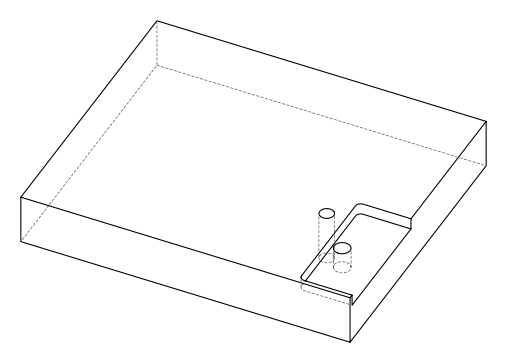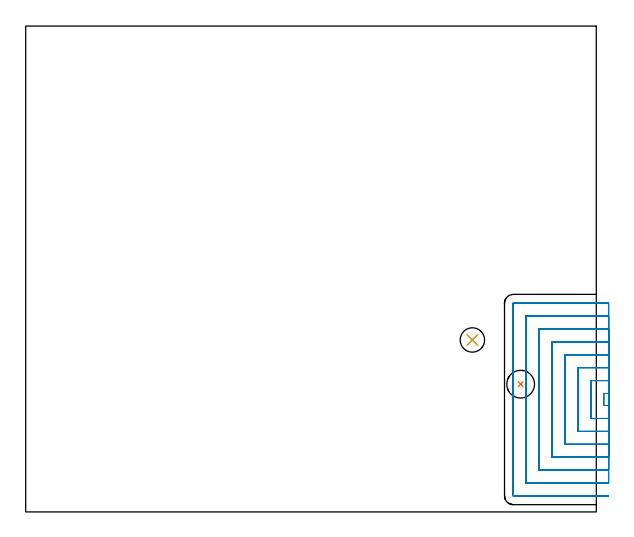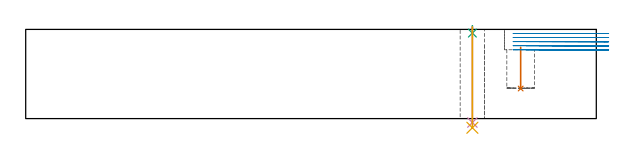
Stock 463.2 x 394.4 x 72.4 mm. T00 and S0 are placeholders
(PLAN: 5 operations, 4 tool changes, 26.2 min)
(1 INDEXABLE_INSERT_DRILL_BLIND_HOLE_FROM_SOLID | STEP1POCKET | NXT0302_016 | 0.14 min | 18953 mm3)
(2 MILL_SLOT | SLOT_PARTIAL_RECTANGULAR | UGT0201_103 | Follow Part, ap 3.5, ae 75% | 25.34 min | 202951 mm3)
(3 SPOT_DRILL | STEP1HOLE | NXT0321_9005460120000 | 0.05 min | 170 mm3)
(4 DRILL_THROUGH_HOLE_INTO_CENTER | STEP1HOLE | NXT0301_065 | 0.31 min | 4856 mm3)
(5 DRILL_TO_ENLARGE_THROUGH_HOLE | STEP1HOLE | UGT0301_264 | 0.33 min | 17225 mm3)
(TOOL NXT0302_016 | Index. Insert Drill 22.5mm [880-D2250L25-03] | D22.5 PA176 FL68 Z2)
(TOOL UGT0201_103 | End Mill 14 mm | D14 FL19 Z2)
(TOOL NXT0321_9005460120000 | NC Spot Drill, 142deg, 12mm, Carbide, Uncoated | D12 PA142 FL30 Z2)
(TOOL NXT0301_065 | Carbide Drill 9.4mm [860.1-0940-075A1-MM 2214] | D9.4 PA140 FL98 Z2)
(TOOL UGT0301_264 | Twist Drill 19.8 mm | D19.8 PA118 FL140 Z2)
(OP 1 INDEXABLE_INSERT_DRILL_BLIND_HOLE_FROM_SOLID)
G17 G21 G94 G90
T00 M6
G54
G17 G0 G90 X401.8 Y103.7 S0 M3
G43 Z82.4 H1
G94 G81 G98 Z24.4 F250. R57.9
G80
M5
M2
(OP 2 MILL_SLOT)
G17 G21 G94 G90
T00 M6
G54
G17 G0 G90 X473.2 Y96.1 S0 M3
G43 Z82.4 H0
Z69.1
G94 G1 X470.2 F250.
X469.2 F500.
Y86.4
X470.2
X473.2 F250.
Y106.6
X470.2
X458.7 F500.
Y75.9
X470.2
X473.2 F250.
Y117.1
X470.2
X448.2 F500.
Y65.4
X470.2
X473.2 F250.
Y127.6
X470.2
X437.7 F500.
Y54.9
X470.2
X473.2 F250.
Y138.1
X470.2
X427.2 F500.
Y44.4
X470.2
X473.2 F250.
Y148.6
X470.2
X416.7 F500.
Y33.9
X470.2
X473.2 F250.
Y159.1
X470.2
X406.2 F500.
Y23.4
X470.2
X473.2 F250.
Y169.6
X470.2
X395.9 F500.
G3 X395.7 Y169.4 R0.2
G1 Y13.1
G3 X395.9 Y12.9 R0.2
G1 X470.2
X473.2 F250.
G0 Y96.1 Z65.8
G1 X470.2
X469.2 F500.
Y86.4
X470.2
X473.2 F250.
Y106.6
X470.2
X458.7 F500.
Y75.9
X470.2
X473.2 F250.
Y117.1
X470.2
X448.2 F500.
Y65.4
X470.2
X473.2 F250.
Y127.6
X470.2
X437.7 F500.
Y54.9
X470.2
X473.2 F250.
Y138.1
X470.2
X427.2 F500.
Y44.4
X470.2
X473.2 F250.
Y148.6
X470.2
X416.7 F500.
Y33.9
X470.2
X473.2 F250.
Y159.1
X470.2
X406.2 F500.
Y23.4
X470.2
X473.2 F250.
Y169.6
X470.2
X395.9 F500.
G3 X395.7 Y169.4 R0.2
G1 Y13.1
G3 X395.9 Y12.9 R0.2
G1 X470.2
X473.2 F250.
G0 Y96.1 Z62.5
G1 X470.2
X469.2 F500.
Y86.4
X470.2
X473.2 F250.
Y106.6
X470.2
X458.7 F500.
Y75.9
X470.2
X473.2 F250.
Y117.1
X470.2
X448.2 F500.
Y65.4
X470.2
X473.2 F250.
Y127.6
X470.2
X437.7 F500.
Y54.9
X470.2
X473.2 F250.
Y138.1
X470.2
X427.2 F500.
Y44.4
X470.2
X473.2 F250.
Y148.6
X470.2
X416.7 F500.
Y33.9
X470.2
X473.2 F250.
Y159.1
X470.2
X406.2 F500.
Y23.4
X470.2
X473.2 F250.
Y169.6
X470.2
X395.9 F500.
G3 X395.7 Y169.4 R0.2
G1 Y13.1
G3 X395.9 Y12.9 R0.2
G1 X470.2
X473.2 F250.
G0 Y96.1 Z59.2
G1 X470.2
X469.2 F500.
Y86.4
X470.2
X473.2 F250.
Y106.6
X470.2
X458.7 F500.
Y75.9
X470.2
X473.2 F250.
Y117.1
X470.2
X448.2 F500.
Y65.4
X470.2
X473.2 F250.
Y127.6
X470.2
X437.7 F500.
Y54.9
X470.2
X473.2 F250.
Y138.1
X470.2
X427.2 F500.
Y44.4
X470.2
X473.2 F250.
Y148.6
X470.2
X416.7 F500.
Y33.9
X470.2
X473.2 F250.
Y159.1
X470.2
X406.2 F500.
Y23.4
X470.2
X473.2 F250.
Y169.6
X470.2
X395.9 F500.
G3 X395.7 Y169.4 R0.2
G1 Y13.1
G3 X395.9 Y12.9 R0.2
G1 X470.2
X473.2 F250.
G0 Y96.1 Z55.9
G1 X470.2
X469.2 F500.
Y86.4
X470.2
X473.2 F250.
Y106.6
X470.2
X458.7 F500.
Y75.9
X470.2
X473.2 F250.
Y117.1
X470.2
X448.2 F500.
Y65.4
X470.2
X473.2 F250.
Y127.6
X470.2
X437.7 F500.
Y54.9
X470.2
X473.2 F250.
Y138.1
X470.2
X427.2 F500.
Y44.4
X470.2
X473.2 F250.
Y148.6
X470.2
X416.7 F500.
Y33.9
X470.2
X473.2 F250.
Y159.1
X470.2
X406.2 F500.
Y23.4
X470.2
X473.2 F250.
Y169.6
X470.2
X395.9 F500.
G3 X395.7 Y169.4 R0.2
G1 Y13.1
G3 X395.9 Y12.9 R0.2
G1 X470.2
X473.2 F250.
G0 Z82.4
M5
M2
(OP 3 SPOT_DRILL)
G17 G21 G94 G90
T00 M6
G54
G17 G0 G90 X362.6 Y139.6 S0 M3
G43 Z82.4 H0
G94 G81 G98 Z69.4 F250. R75.4
G80
M5
M2
(OP 4 DRILL_THROUGH_HOLE_INTO_CENTER)
G17 G21 G94 G90
T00 M6
G54
G17 G0 G90 X362.6 Y139.6 S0 M3
G43 Z82.4 H1
G94 G73 G98 Z-3.211 F250. Q8.401 R74.4
G80
M5
M2
(OP 5 DRILL_TO_ENLARGE_THROUGH_HOLE)
G17 G21 G94 G90
T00 M6
G54
G17 G0 G90 X362.6 Y139.6 S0 M3
G43 Z82.4 H0
G94 G73 G98 Z-7.449 F250. Q15.97 R74.4
G80
M5
M2
